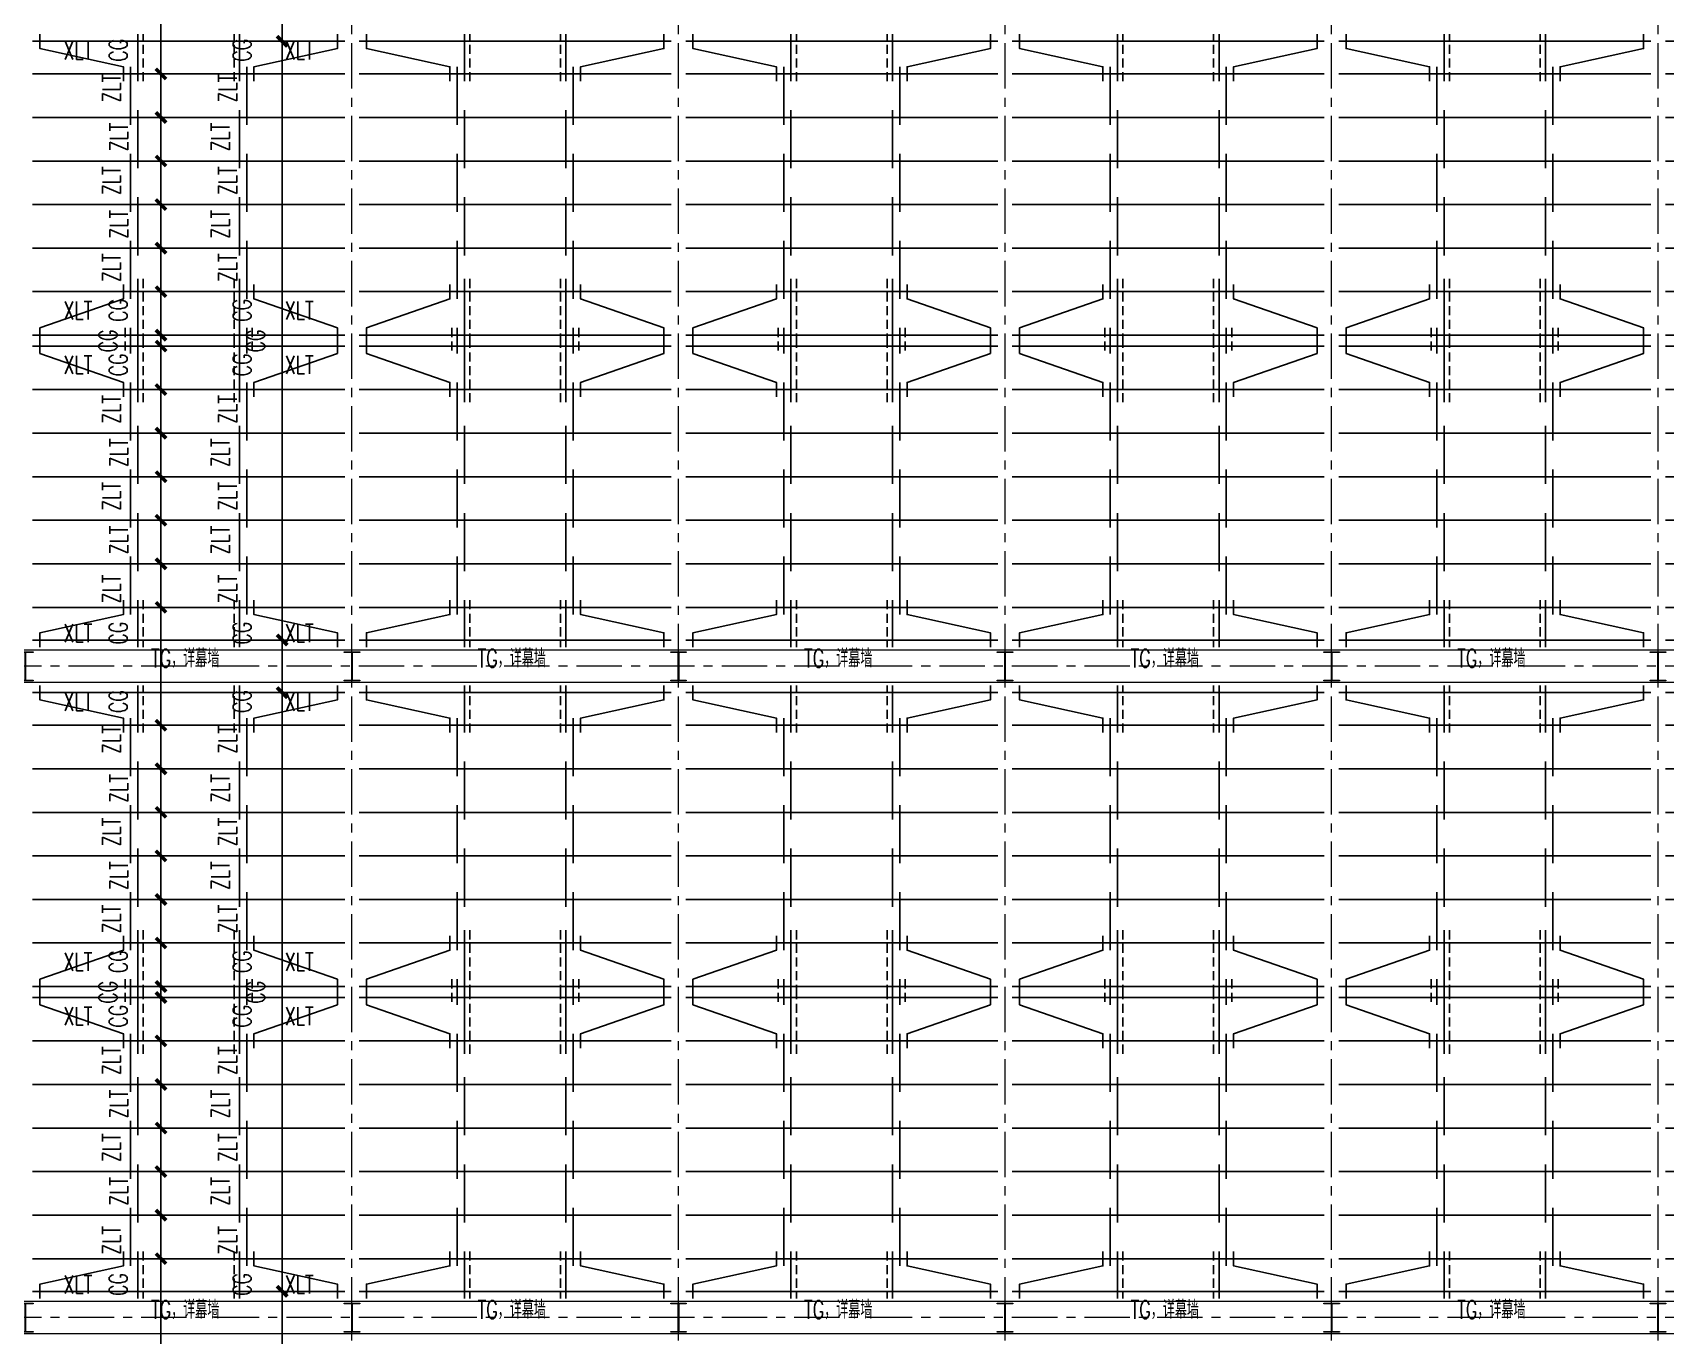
# Model space of a CAD drawing. Extents: x -1201378 to 2367219, y -619313 to 244905.
# Drawn here: x 2217442 to 2262442, y -237786 to -201886 of the extents above; entities that cross this region are included whole.
import ezdxf
from ezdxf.enums import TextEntityAlignment as Align

# ---------------------------------------------------------------- set-up
doc = ezdxf.new("R2010")
doc.units = 0
doc.header["$LTSCALE"] = 1000
doc.linetypes.add('CENTER', pattern=[2, 1.25, -0.25, 0.25, -0.25])
doc.linetypes.add('DASHED', pattern=[0.75, 0.5, -0.25])
doc.layers.get('0').update_dxf_attribs({"linetype": 'CONTINUOUS'})
for name, color, linetype in [('A-WINDOW', 140, 'CONTINUOUS'), ('S-SGJ', 21, 'CONTINUOUS'), ('S-SHAPE', 51, 'CONTINUOUS')]:
    doc.layers.add(name, color=color, linetype=linetype)
for name, color, linetype, lineweight in [('S-axis', 111, 'CONTINUOUS', 0), ('S-col', 2, 'CONTINUOUS', 0), ('S-dote', 5, 'CENTER', 0), ('THIN', 7, 'CONTINUOUS', 0), ('梁', 4, 'CONTINUOUS', 18)]:
    doc.layers.add(name, color=color, linetype=linetype, lineweight=lineweight)
doc.styles.add('TSSD_Rein', font='tj-romans1.shx', dxfattribs={"width": 0.7, "bigfont": 'tj-hztxt.shx'})

# ---------------------------------------------------------------- blocks, each defined once
blk = doc.blocks.new('w42343243')
at = {"layer": 'S-col'}
blk.add_lwpolyline([(-165069, 621020), (-164639, 621020), (-164639, 621002), (-164848, 621002), (-164848, 620238), (-164639, 620238), (-164639, 620220), (-165069, 620220), (-165069, 620238), (-164860, 620238), (-164860, 621002), (-165069, 621002)], close=True, dxfattribs=at)
blk = doc.blocks.new('42343')
at = {"layer": 'A-WINDOW'}
for p in [(-63000, -35800), (-54000, -35800), (-45000, -35800), (-36000, -35800), (-27000, -35800), (-18000, -35800), (-63000, -53750), (-54000, -53750), (-45000, -53750), (-36000, -53750), (-27000, -53750), (-18000, -53750)]:
    blk.add_blockref('w42343243', p, dxfattribs=at)
blk = doc.blocks.new('3#轴网')
at = {"layer": 'S-dote'}
for p, q in [((-173758.5, -363428.2), (-173758.5, -277944.2)), ((-164758.5, -363428.2), (-164758.5, -277944.2)), ((-155758.5, -363428.2), (-155758.5, -277944.2)), ((-146758.5, -363428.2), (-146758.5, -277944.2)), ((-137758.5, -363428.2), (-137758.5, -277944.2)), ((-78316.2, -319348.2), (-273210.6, -319348.2)), ((-78316.2, -337298.2), (-273210.6, -337298.2))]:
    blk.add_line(p, q, dxfattribs=at)
blk = doc.blocks.new('_ArchTick')
at = {"color": 0, "linetype": 'ByBlock', "const_width": 0.5}
blk.add_lwpolyline([(-0.71, -0.71), (0.71, 0.71)], dxfattribs=at)

msp = doc.modelspace()

# ---------------------------------------------------------------- linework, layer by layer
at = {"layer": 'S-SGJ'}
for p, q in [((2220978.7, -253623.2), (2220978.7, -182281.1)), ((2224318.2, -254523.2), (2224318.2, -182281.1))]:
    msp.add_line(p, q, dxfattribs=at)
at = {"layer": 'S-SHAPE'}
for p, q in [((2220341.5, -203223.2), (2220341.5, -201923.2)), ((2223141.5, -203223.2), (2223141.5, -201923.2)), ((2229341.5, -203223.2), (2229341.5, -201923.2)), ((2232141.5, -203223.2), (2232141.5, -201923.2)), ((2238341.5, -203223.2), (2238341.5, -201923.2)), ((2241141.5, -203223.2), (2241141.5, -201923.2)), ((2247341.5, -203223.2), (2247341.5, -201923.2)), ((2250141.5, -203223.2), (2250141.5, -201923.2)), ((2256341.5, -203223.2), (2256341.5, -201923.2)), ((2259141.5, -203223.2), (2259141.5, -201923.2)), ((2217441.5, -202123.2), (2226041.5, -202123.2)), ((2226441.5, -202123.2), (2235041.5, -202123.2)), ((2235441.5, -202123.2), (2244041.5, -202123.2)), ((2244441.5, -202123.2), (2253041.5, -202123.2)), ((2253441.5, -202123.2), (2262041.5, -202123.2)), ((2262441.5, -202123.2), (2271041.5, -202123.2)), ((2220141.5, -204423.2), (2220141.5, -202823.2)), ((2223341.5, -204423.2), (2223341.5, -202823.2)), ((2229141.5, -204423.2), (2229141.5, -202823.2)), ((2232341.5, -204423.2), (2232341.5, -202823.2)), ((2238141.5, -204423.2), (2238141.5, -202823.2)), ((2241341.5, -204423.2), (2241341.5, -202823.2)), ((2247141.5, -204423.2), (2247141.5, -202823.2)), ((2250341.5, -204423.2), (2250341.5, -202823.2)), ((2256141.5, -204423.2), (2256141.5, -202823.2)), ((2259341.5, -204423.2), (2259341.5, -202823.2)), ((2217441.5, -203023.2), (2226041.5, -203023.2)), ((2226441.5, -203023.2), (2235041.5, -203023.2)), ((2235441.5, -203023.2), (2244041.5, -203023.2)), ((2244441.5, -203023.2), (2253041.5, -203023.2)), ((2253441.5, -203023.2), (2262041.5, -203023.2)), ((2262441.5, -203023.2), (2271041.5, -203023.2)), ((2217441.5, -204223.2), (2226041.5, -204223.2)), ((2220341.5, -204023.2), (2220341.5, -205623.2)), ((2223141.5, -204023.2), (2223141.5, -205623.2)), ((2226441.5, -204223.2), (2235041.5, -204223.2)), ((2229341.5, -204023.2), (2229341.5, -205623.2)), ((2232141.5, -204023.2), (2232141.5, -205623.2)), ((2235441.5, -204223.2), (2244041.5, -204223.2)), ((2238341.5, -204023.2), (2238341.5, -205623.2)), ((2241141.5, -204023.2), (2241141.5, -205623.2)), ((2244441.5, -204223.2), (2253041.5, -204223.2)), ((2247341.5, -204023.2), (2247341.5, -205623.2)), ((2250141.5, -204023.2), (2250141.5, -205623.2)), ((2253441.5, -204223.2), (2262041.5, -204223.2)), ((2256341.5, -204023.2), (2256341.5, -205623.2)), ((2259141.5, -204023.2), (2259141.5, -205623.2)), ((2262441.5, -204223.2), (2271041.5, -204223.2)), ((2217441.5, -205423.2), (2226041.5, -205423.2)), ((2220141.5, -206823.2), (2220141.5, -205223.2)), ((2223341.5, -206823.2), (2223341.5, -205223.2)), ((2226441.5, -205423.2), (2235041.5, -205423.2)), ((2229141.5, -206823.2), (2229141.5, -205223.2)), ((2232341.5, -206823.2), (2232341.5, -205223.2)), ((2235441.5, -205423.2), (2244041.5, -205423.2)), ((2238141.5, -206823.2), (2238141.5, -205223.2)), ((2241341.5, -206823.2), (2241341.5, -205223.2)), ((2244441.5, -205423.2), (2253041.5, -205423.2)), ((2247141.5, -206823.2), (2247141.5, -205223.2)), ((2250341.5, -206823.2), (2250341.5, -205223.2)), ((2253441.5, -205423.2), (2262041.5, -205423.2)), ((2256141.5, -206823.2), (2256141.5, -205223.2)), ((2259341.5, -206823.2), (2259341.5, -205223.2)), ((2262441.5, -205423.2), (2271041.5, -205423.2)), ((2220341.5, -206423.2), (2220341.5, -208023.2)), ((2223141.5, -206423.2), (2223141.5, -208023.2)), ((2229341.5, -206423.2), (2229341.5, -208023.2)), ((2232141.5, -206423.2), (2232141.5, -208023.2)), ((2238341.5, -206423.2), (2238341.5, -208023.2)), ((2241141.5, -206423.2), (2241141.5, -208023.2)), ((2247341.5, -206423.2), (2247341.5, -208023.2)), ((2250141.5, -206423.2), (2250141.5, -208023.2)), ((2256341.5, -206423.2), (2256341.5, -208023.2)), ((2259141.5, -206423.2), (2259141.5, -208023.2)), ((2217441.5, -206623.2), (2226041.5, -206623.2)), ((2226441.5, -206623.2), (2235041.5, -206623.2)), ((2235441.5, -206623.2), (2244041.5, -206623.2)), ((2244441.5, -206623.2), (2253041.5, -206623.2)), ((2253441.5, -206623.2), (2262041.5, -206623.2)), ((2262441.5, -206623.2), (2271041.5, -206623.2)), ((2217441.5, -207823.2), (2226041.5, -207823.2)), ((2220141.5, -209223.2), (2220141.5, -207623.2)), ((2223341.5, -209223.2), (2223341.5, -207623.2)), ((2226441.5, -207823.2), (2235041.5, -207823.2)), ((2229141.5, -209223.2), (2229141.5, -207623.2)), ((2232341.5, -209223.2), (2232341.5, -207623.2)), ((2235441.5, -207823.2), (2244041.5, -207823.2)), ((2238141.5, -209223.2), (2238141.5, -207623.2)), ((2241341.5, -209223.2), (2241341.5, -207623.2)), ((2244441.5, -207823.2), (2253041.5, -207823.2)), ((2247141.5, -209223.2), (2247141.5, -207623.2)), ((2250341.5, -209223.2), (2250341.5, -207623.2)), ((2253441.5, -207823.2), (2262041.5, -207823.2)), ((2256141.5, -209223.2), (2256141.5, -207623.2)), ((2259341.5, -209223.2), (2259341.5, -207623.2)), ((2262441.5, -207823.2), (2271041.5, -207823.2)), ((2220341.5, -208673.2), (2220341.5, -210423.2)), ((2223141.5, -208673.2), (2223141.5, -210423.2)), ((2229341.5, -208673.2), (2229341.5, -210423.2)), ((2232141.5, -208673.2), (2232141.5, -210423.2)), ((2238341.5, -208673.2), (2238341.5, -210423.2)), ((2241141.5, -208673.2), (2241141.5, -210423.2)), ((2247341.5, -208673.2), (2247341.5, -210423.2)), ((2250141.5, -208673.2), (2250141.5, -210423.2)), ((2256341.5, -208673.2), (2256341.5, -210423.2)), ((2259141.5, -208673.2), (2259141.5, -210423.2)), ((2217441.5, -209023.2), (2226041.5, -209023.2)), ((2226441.5, -209023.2), (2235041.5, -209023.2)), ((2235441.5, -209023.2), (2244041.5, -209023.2)), ((2244441.5, -209023.2), (2253041.5, -209023.2)), ((2253441.5, -209023.2), (2262041.5, -209023.2)), ((2262441.5, -209023.2), (2271041.5, -209023.2)), ((2220141.5, -210023.2), (2220141.5, -210723.2)), ((2223341.5, -210023.2), (2223341.5, -210723.2)), ((2229141.5, -210023.2), (2229141.5, -210723.2)), ((2232341.5, -210023.2), (2232341.5, -210723.2)), ((2238141.5, -210023.2), (2238141.5, -210723.2)), ((2241341.5, -210023.2), (2241341.5, -210723.2)), ((2247141.5, -210023.2), (2247141.5, -210723.2)), ((2250341.5, -210023.2), (2250341.5, -210723.2)), ((2256141.5, -210023.2), (2256141.5, -210723.2)), ((2259341.5, -210023.2), (2259341.5, -210723.2)), ((2217441.5, -210223.2), (2226041.5, -210223.2)), ((2217441.5, -210523.2), (2226041.5, -210523.2)), ((2220341.5, -212073.2), (2220341.5, -210323.2)), ((2223141.5, -212073.2), (2223141.5, -210323.2)), ((2226441.5, -210223.2), (2235041.5, -210223.2)), ((2226441.5, -210523.2), (2235041.5, -210523.2)), ((2229341.5, -212073.2), (2229341.5, -210323.2)), ((2232141.5, -212073.2), (2232141.5, -210323.2)), ((2235441.5, -210223.2), (2244041.5, -210223.2)), ((2235441.5, -210523.2), (2244041.5, -210523.2)), ((2238341.5, -212073.2), (2238341.5, -210323.2)), ((2241141.5, -212073.2), (2241141.5, -210323.2)), ((2244441.5, -210223.2), (2253041.5, -210223.2)), ((2244441.5, -210523.2), (2253041.5, -210523.2)), ((2247341.5, -212073.2), (2247341.5, -210323.2)), ((2250141.5, -212073.2), (2250141.5, -210323.2)), ((2253441.5, -210223.2), (2262041.5, -210223.2)), ((2253441.5, -210523.2), (2262041.5, -210523.2)), ((2256341.5, -212073.2), (2256341.5, -210323.2)), ((2259141.5, -212073.2), (2259141.5, -210323.2)), ((2262441.5, -210223.2), (2271041.5, -210223.2)), ((2262441.5, -210523.2), (2271041.5, -210523.2)), ((2217441.5, -211723.2), (2226041.5, -211723.2)), ((2220141.5, -211523.2), (2220141.5, -213123.2)), ((2223341.5, -211523.2), (2223341.5, -213123.2)), ((2226441.5, -211723.2), (2235041.5, -211723.2)), ((2229141.5, -211523.2), (2229141.5, -213123.2)), ((2232341.5, -211523.2), (2232341.5, -213123.2)), ((2235441.5, -211723.2), (2244041.5, -211723.2)), ((2238141.5, -211523.2), (2238141.5, -213123.2)), ((2241341.5, -211523.2), (2241341.5, -213123.2)), ((2244441.5, -211723.2), (2253041.5, -211723.2)), ((2247141.5, -211523.2), (2247141.5, -213123.2)), ((2250341.5, -211523.2), (2250341.5, -213123.2)), ((2253441.5, -211723.2), (2262041.5, -211723.2)), ((2256141.5, -211523.2), (2256141.5, -213123.2)), ((2259341.5, -211523.2), (2259341.5, -213123.2)), ((2262441.5, -211723.2), (2271041.5, -211723.2)), ((2220341.5, -214323.2), (2220341.5, -212723.2)), ((2223141.5, -214323.2), (2223141.5, -212723.2)), ((2229341.5, -214323.2), (2229341.5, -212723.2)), ((2232141.5, -214323.2), (2232141.5, -212723.2)), ((2238341.5, -214323.2), (2238341.5, -212723.2)), ((2241141.5, -214323.2), (2241141.5, -212723.2)), ((2247341.5, -214323.2), (2247341.5, -212723.2)), ((2250141.5, -214323.2), (2250141.5, -212723.2)), ((2256341.5, -214323.2), (2256341.5, -212723.2)), ((2259141.5, -214323.2), (2259141.5, -212723.2)), ((2217441.5, -212923.2), (2226041.5, -212923.2)), ((2226441.5, -212923.2), (2235041.5, -212923.2)), ((2235441.5, -212923.2), (2244041.5, -212923.2)), ((2244441.5, -212923.2), (2253041.5, -212923.2)), ((2253441.5, -212923.2), (2262041.5, -212923.2)), ((2262441.5, -212923.2), (2271041.5, -212923.2)), ((2217441.5, -214123.2), (2226041.5, -214123.2)), ((2220141.5, -213923.2), (2220141.5, -215523.2)), ((2223341.5, -213923.2), (2223341.5, -215523.2)), ((2226441.5, -214123.2), (2235041.5, -214123.2)), ((2229141.5, -213923.2), (2229141.5, -215523.2)), ((2232341.5, -213923.2), (2232341.5, -215523.2)), ((2235441.5, -214123.2), (2244041.5, -214123.2)), ((2238141.5, -213923.2), (2238141.5, -215523.2)), ((2241341.5, -213923.2), (2241341.5, -215523.2)), ((2244441.5, -214123.2), (2253041.5, -214123.2)), ((2247141.5, -213923.2), (2247141.5, -215523.2)), ((2250341.5, -213923.2), (2250341.5, -215523.2)), ((2253441.5, -214123.2), (2262041.5, -214123.2)), ((2256141.5, -213923.2), (2256141.5, -215523.2)), ((2259341.5, -213923.2), (2259341.5, -215523.2)), ((2262441.5, -214123.2), (2271041.5, -214123.2)), ((2217441.5, -215323.2), (2226041.5, -215323.2)), ((2220341.5, -216723.2), (2220341.5, -215123.2)), ((2223141.5, -216723.2), (2223141.5, -215123.2)), ((2226441.5, -215323.2), (2235041.5, -215323.2)), ((2229341.5, -216723.2), (2229341.5, -215123.2)), ((2232141.5, -216723.2), (2232141.5, -215123.2)), ((2235441.5, -215323.2), (2244041.5, -215323.2)), ((2238341.5, -216723.2), (2238341.5, -215123.2)), ((2241141.5, -216723.2), (2241141.5, -215123.2)), ((2244441.5, -215323.2), (2253041.5, -215323.2)), ((2247341.5, -216723.2), (2247341.5, -215123.2)), ((2250141.5, -216723.2), (2250141.5, -215123.2)), ((2253441.5, -215323.2), (2262041.5, -215323.2)), ((2256341.5, -216723.2), (2256341.5, -215123.2)), ((2259141.5, -216723.2), (2259141.5, -215123.2)), ((2262441.5, -215323.2), (2271041.5, -215323.2)), ((2220141.5, -216323.2), (2220141.5, -217923.2)), ((2223341.5, -216323.2), (2223341.5, -217923.2)), ((2229141.5, -216323.2), (2229141.5, -217923.2)), ((2232341.5, -216323.2), (2232341.5, -217923.2)), ((2238141.5, -216323.2), (2238141.5, -217923.2)), ((2241341.5, -216323.2), (2241341.5, -217923.2)), ((2247141.5, -216323.2), (2247141.5, -217923.2)), ((2250341.5, -216323.2), (2250341.5, -217923.2)), ((2256141.5, -216323.2), (2256141.5, -217923.2)), ((2259341.5, -216323.2), (2259341.5, -217923.2)), ((2217441.5, -216523.2), (2226041.5, -216523.2)), ((2226441.5, -216523.2), (2235041.5, -216523.2)), ((2235441.5, -216523.2), (2244041.5, -216523.2)), ((2244441.5, -216523.2), (2253041.5, -216523.2)), ((2253441.5, -216523.2), (2262041.5, -216523.2)), ((2262441.5, -216523.2), (2271041.5, -216523.2)), ((2217441.5, -217723.2), (2226041.5, -217723.2)), ((2220341.5, -217523.2), (2220341.5, -218823.2)), ((2223141.5, -217523.2), (2223141.5, -218823.2)), ((2226441.5, -217723.2), (2235041.5, -217723.2)), ((2229341.5, -217523.2), (2229341.5, -218823.2)), ((2232141.5, -217523.2), (2232141.5, -218823.2)), ((2235441.5, -217723.2), (2244041.5, -217723.2)), ((2238341.5, -217523.2), (2238341.5, -218823.2)), ((2241141.5, -217523.2), (2241141.5, -218823.2)), ((2244441.5, -217723.2), (2253041.5, -217723.2)), ((2247341.5, -217523.2), (2247341.5, -218823.2)), ((2250141.5, -217523.2), (2250141.5, -218823.2)), ((2253441.5, -217723.2), (2262041.5, -217723.2)), ((2256341.5, -217523.2), (2256341.5, -218823.2)), ((2259141.5, -217523.2), (2259141.5, -218823.2)), ((2262441.5, -217723.2), (2271041.5, -217723.2)), ((2217441.5, -218623.2), (2226041.5, -218623.2)), ((2226441.5, -218623.2), (2235041.5, -218623.2)), ((2235441.5, -218623.2), (2244041.5, -218623.2)), ((2244441.5, -218623.2), (2253041.5, -218623.2)), ((2253441.5, -218623.2), (2262041.5, -218623.2)), ((2262441.5, -218623.2), (2271041.5, -218623.2)), ((2220341.5, -221173.2), (2220341.5, -219873.2)), ((2223141.5, -221173.2), (2223141.5, -219873.2)), ((2229341.5, -221173.2), (2229341.5, -219873.2)), ((2232141.5, -221173.2), (2232141.5, -219873.2)), ((2238341.5, -221173.2), (2238341.5, -219873.2)), ((2241141.5, -221173.2), (2241141.5, -219873.2)), ((2247341.5, -221173.2), (2247341.5, -219873.2)), ((2250141.5, -221173.2), (2250141.5, -219873.2)), ((2256341.5, -221173.2), (2256341.5, -219873.2)), ((2259141.5, -221173.2), (2259141.5, -219873.2)), ((2217441.5, -220073.2), (2226041.5, -220073.2)), ((2226441.5, -220073.2), (2235041.5, -220073.2)), ((2235441.5, -220073.2), (2244041.5, -220073.2)), ((2244441.5, -220073.2), (2253041.5, -220073.2)), ((2253441.5, -220073.2), (2262041.5, -220073.2)), ((2262441.5, -220073.2), (2271041.5, -220073.2)), ((2220141.5, -222373.2), (2220141.5, -220773.2)), ((2223341.5, -222373.2), (2223341.5, -220773.2)), ((2229141.5, -222373.2), (2229141.5, -220773.2)), ((2232341.5, -222373.2), (2232341.5, -220773.2)), ((2238141.5, -222373.2), (2238141.5, -220773.2)), ((2241341.5, -222373.2), (2241341.5, -220773.2)), ((2247141.5, -222373.2), (2247141.5, -220773.2)), ((2250341.5, -222373.2), (2250341.5, -220773.2)), ((2256141.5, -222373.2), (2256141.5, -220773.2)), ((2259341.5, -222373.2), (2259341.5, -220773.2)), ((2217441.5, -220973.2), (2226041.5, -220973.2)), ((2226441.5, -220973.2), (2235041.5, -220973.2)), ((2235441.5, -220973.2), (2244041.5, -220973.2)), ((2244441.5, -220973.2), (2253041.5, -220973.2)), ((2253441.5, -220973.2), (2262041.5, -220973.2)), ((2262441.5, -220973.2), (2271041.5, -220973.2)), ((2217441.5, -222173.2), (2226041.5, -222173.2)), ((2220341.5, -221973.2), (2220341.5, -223573.2)), ((2223141.5, -221973.2), (2223141.5, -223573.2)), ((2226441.5, -222173.2), (2235041.5, -222173.2)), ((2229341.5, -221973.2), (2229341.5, -223573.2)), ((2232141.5, -221973.2), (2232141.5, -223573.2)), ((2235441.5, -222173.2), (2244041.5, -222173.2)), ((2238341.5, -221973.2), (2238341.5, -223573.2)), ((2241141.5, -221973.2), (2241141.5, -223573.2)), ((2244441.5, -222173.2), (2253041.5, -222173.2)), ((2247341.5, -221973.2), (2247341.5, -223573.2)), ((2250141.5, -221973.2), (2250141.5, -223573.2)), ((2253441.5, -222173.2), (2262041.5, -222173.2)), ((2256341.5, -221973.2), (2256341.5, -223573.2)), ((2259141.5, -221973.2), (2259141.5, -223573.2)), ((2262441.5, -222173.2), (2271041.5, -222173.2)), ((2220141.5, -224773.2), (2220141.5, -223173.2)), ((2223341.5, -224773.2), (2223341.5, -223173.2)), ((2229141.5, -224773.2), (2229141.5, -223173.2)), ((2232341.5, -224773.2), (2232341.5, -223173.2)), ((2238141.5, -224773.2), (2238141.5, -223173.2)), ((2241341.5, -224773.2), (2241341.5, -223173.2)), ((2247141.5, -224773.2), (2247141.5, -223173.2)), ((2250341.5, -224773.2), (2250341.5, -223173.2)), ((2256141.5, -224773.2), (2256141.5, -223173.2)), ((2259341.5, -224773.2), (2259341.5, -223173.2)), ((2217441.5, -223373.2), (2226041.5, -223373.2)), ((2226441.5, -223373.2), (2235041.5, -223373.2)), ((2235441.5, -223373.2), (2244041.5, -223373.2)), ((2244441.5, -223373.2), (2253041.5, -223373.2)), ((2253441.5, -223373.2), (2262041.5, -223373.2)), ((2262441.5, -223373.2), (2271041.5, -223373.2)), ((2220341.5, -224373.2), (2220341.5, -225973.2)), ((2223141.5, -224373.2), (2223141.5, -225973.2)), ((2229341.5, -224373.2), (2229341.5, -225973.2)), ((2232141.5, -224373.2), (2232141.5, -225973.2)), ((2238341.5, -224373.2), (2238341.5, -225973.2)), ((2241141.5, -224373.2), (2241141.5, -225973.2)), ((2247341.5, -224373.2), (2247341.5, -225973.2)), ((2250141.5, -224373.2), (2250141.5, -225973.2)), ((2256341.5, -224373.2), (2256341.5, -225973.2)), ((2259141.5, -224373.2), (2259141.5, -225973.2)), ((2217441.5, -224573.2), (2226041.5, -224573.2)), ((2226441.5, -224573.2), (2235041.5, -224573.2)), ((2235441.5, -224573.2), (2244041.5, -224573.2)), ((2244441.5, -224573.2), (2253041.5, -224573.2)), ((2253441.5, -224573.2), (2262041.5, -224573.2)), ((2262441.5, -224573.2), (2271041.5, -224573.2)), ((2217441.5, -225773.2), (2226041.5, -225773.2)), ((2220141.5, -227173.2), (2220141.5, -225573.2)), ((2223341.5, -227173.2), (2223341.5, -225573.2)), ((2226441.5, -225773.2), (2235041.5, -225773.2)), ((2229141.5, -227173.2), (2229141.5, -225573.2)), ((2232341.5, -227173.2), (2232341.5, -225573.2)), ((2235441.5, -225773.2), (2244041.5, -225773.2)), ((2238141.5, -227173.2), (2238141.5, -225573.2)), ((2241341.5, -227173.2), (2241341.5, -225573.2)), ((2244441.5, -225773.2), (2253041.5, -225773.2)), ((2247141.5, -227173.2), (2247141.5, -225573.2)), ((2250341.5, -227173.2), (2250341.5, -225573.2)), ((2253441.5, -225773.2), (2262041.5, -225773.2)), ((2256141.5, -227173.2), (2256141.5, -225573.2)), ((2259341.5, -227173.2), (2259341.5, -225573.2)), ((2262441.5, -225773.2), (2271041.5, -225773.2)), ((2220341.5, -226623.2), (2220341.5, -228373.2)), ((2223141.5, -226623.2), (2223141.5, -228373.2)), ((2229341.5, -226623.2), (2229341.5, -228373.2)), ((2232141.5, -226623.2), (2232141.5, -228373.2)), ((2238341.5, -226623.2), (2238341.5, -228373.2)), ((2241141.5, -226623.2), (2241141.5, -228373.2)), ((2247341.5, -226623.2), (2247341.5, -228373.2)), ((2250141.5, -226623.2), (2250141.5, -228373.2)), ((2256341.5, -226623.2), (2256341.5, -228373.2)), ((2259141.5, -226623.2), (2259141.5, -228373.2)), ((2217441.5, -226973.2), (2226041.5, -226973.2)), ((2226441.5, -226973.2), (2235041.5, -226973.2)), ((2235441.5, -226973.2), (2244041.5, -226973.2)), ((2244441.5, -226973.2), (2253041.5, -226973.2)), ((2253441.5, -226973.2), (2262041.5, -226973.2)), ((2262441.5, -226973.2), (2271041.5, -226973.2)), ((2220141.5, -227973.2), (2220141.5, -228673.2)), ((2223341.5, -227973.2), (2223341.5, -228673.2)), ((2229141.5, -227973.2), (2229141.5, -228673.2)), ((2232341.5, -227973.2), (2232341.5, -228673.2)), ((2238141.5, -227973.2), (2238141.5, -228673.2)), ((2241341.5, -227973.2), (2241341.5, -228673.2)), ((2247141.5, -227973.2), (2247141.5, -228673.2)), ((2250341.5, -227973.2), (2250341.5, -228673.2)), ((2256141.5, -227973.2), (2256141.5, -228673.2)), ((2259341.5, -227973.2), (2259341.5, -228673.2)), ((2217441.5, -228173.2), (2226041.5, -228173.2)), ((2217441.5, -228473.2), (2226041.5, -228473.2)), ((2220341.5, -230023.2), (2220341.5, -228273.2)), ((2223141.5, -230023.2), (2223141.5, -228273.2)), ((2226441.5, -228173.2), (2235041.5, -228173.2)), ((2226441.5, -228473.2), (2235041.5, -228473.2)), ((2229341.5, -230023.2), (2229341.5, -228273.2)), ((2232141.5, -230023.2), (2232141.5, -228273.2)), ((2235441.5, -228173.2), (2244041.5, -228173.2)), ((2235441.5, -228473.2), (2244041.5, -228473.2)), ((2238341.5, -230023.2), (2238341.5, -228273.2)), ((2241141.5, -230023.2), (2241141.5, -228273.2)), ((2244441.5, -228173.2), (2253041.5, -228173.2)), ((2244441.5, -228473.2), (2253041.5, -228473.2)), ((2247341.5, -230023.2), (2247341.5, -228273.2)), ((2250141.5, -230023.2), (2250141.5, -228273.2)), ((2253441.5, -228173.2), (2262041.5, -228173.2)), ((2253441.5, -228473.2), (2262041.5, -228473.2)), ((2256341.5, -230023.2), (2256341.5, -228273.2)), ((2259141.5, -230023.2), (2259141.5, -228273.2)), ((2262441.5, -228173.2), (2271041.5, -228173.2)), ((2262441.5, -228473.2), (2271041.5, -228473.2)), ((2220141.5, -229473.2), (2220141.5, -231073.2)), ((2223341.5, -229473.2), (2223341.5, -231073.2)), ((2229141.5, -229473.2), (2229141.5, -231073.2)), ((2232341.5, -229473.2), (2232341.5, -231073.2)), ((2238141.5, -229473.2), (2238141.5, -231073.2)), ((2241341.5, -229473.2), (2241341.5, -231073.2)), ((2247141.5, -229473.2), (2247141.5, -231073.2)), ((2250341.5, -229473.2), (2250341.5, -231073.2)), ((2256141.5, -229473.2), (2256141.5, -231073.2)), ((2259341.5, -229473.2), (2259341.5, -231073.2)), ((2217441.5, -229673.2), (2226041.5, -229673.2)), ((2226441.5, -229673.2), (2235041.5, -229673.2)), ((2235441.5, -229673.2), (2244041.5, -229673.2)), ((2244441.5, -229673.2), (2253041.5, -229673.2)), ((2253441.5, -229673.2), (2262041.5, -229673.2)), ((2262441.5, -229673.2), (2271041.5, -229673.2)), ((2220341.5, -232273.2), (2220341.5, -230673.2)), ((2223141.5, -232273.2), (2223141.5, -230673.2)), ((2229341.5, -232273.2), (2229341.5, -230673.2)), ((2232141.5, -232273.2), (2232141.5, -230673.2)), ((2238341.5, -232273.2), (2238341.5, -230673.2)), ((2241141.5, -232273.2), (2241141.5, -230673.2)), ((2247341.5, -232273.2), (2247341.5, -230673.2)), ((2250141.5, -232273.2), (2250141.5, -230673.2)), ((2256341.5, -232273.2), (2256341.5, -230673.2)), ((2259141.5, -232273.2), (2259141.5, -230673.2)), ((2217441.5, -230873.2), (2226041.5, -230873.2)), ((2226441.5, -230873.2), (2235041.5, -230873.2)), ((2235441.5, -230873.2), (2244041.5, -230873.2)), ((2244441.5, -230873.2), (2253041.5, -230873.2)), ((2253441.5, -230873.2), (2262041.5, -230873.2)), ((2262441.5, -230873.2), (2271041.5, -230873.2)), ((2217441.5, -232073.2), (2226041.5, -232073.2)), ((2220141.5, -231873.2), (2220141.5, -233473.2)), ((2223341.5, -231873.2), (2223341.5, -233473.2)), ((2226441.5, -232073.2), (2235041.5, -232073.2)), ((2229141.5, -231873.2), (2229141.5, -233473.2)), ((2232341.5, -231873.2), (2232341.5, -233473.2)), ((2235441.5, -232073.2), (2244041.5, -232073.2)), ((2238141.5, -231873.2), (2238141.5, -233473.2)), ((2241341.5, -231873.2), (2241341.5, -233473.2)), ((2244441.5, -232073.2), (2253041.5, -232073.2)), ((2247141.5, -231873.2), (2247141.5, -233473.2)), ((2250341.5, -231873.2), (2250341.5, -233473.2)), ((2253441.5, -232073.2), (2262041.5, -232073.2)), ((2256141.5, -231873.2), (2256141.5, -233473.2)), ((2259341.5, -231873.2), (2259341.5, -233473.2)), ((2262441.5, -232073.2), (2271041.5, -232073.2)), ((2220341.5, -234673.2), (2220341.5, -233073.2)), ((2223141.5, -234673.2), (2223141.5, -233073.2)), ((2229341.5, -234673.2), (2229341.5, -233073.2)), ((2232141.5, -234673.2), (2232141.5, -233073.2)), ((2238341.5, -234673.2), (2238341.5, -233073.2)), ((2241141.5, -234673.2), (2241141.5, -233073.2)), ((2247341.5, -234673.2), (2247341.5, -233073.2)), ((2250141.5, -234673.2), (2250141.5, -233073.2)), ((2256341.5, -234673.2), (2256341.5, -233073.2)), ((2259141.5, -234673.2), (2259141.5, -233073.2)), ((2217441.5, -233273.2), (2226041.5, -233273.2)), ((2226441.5, -233273.2), (2235041.5, -233273.2)), ((2235441.5, -233273.2), (2244041.5, -233273.2)), ((2244441.5, -233273.2), (2253041.5, -233273.2)), ((2253441.5, -233273.2), (2262041.5, -233273.2)), ((2262441.5, -233273.2), (2271041.5, -233273.2)), ((2220141.5, -234273.2), (2220141.5, -235873.2)), ((2223341.5, -234273.2), (2223341.5, -235873.2)), ((2229141.5, -234273.2), (2229141.5, -235873.2)), ((2232341.5, -234273.2), (2232341.5, -235873.2)), ((2238141.5, -234273.2), (2238141.5, -235873.2)), ((2241341.5, -234273.2), (2241341.5, -235873.2)), ((2247141.5, -234273.2), (2247141.5, -235873.2)), ((2250341.5, -234273.2), (2250341.5, -235873.2)), ((2256141.5, -234273.2), (2256141.5, -235873.2)), ((2259341.5, -234273.2), (2259341.5, -235873.2)), ((2217441.5, -234473.2), (2226041.5, -234473.2)), ((2226441.5, -234473.2), (2235041.5, -234473.2)), ((2235441.5, -234473.2), (2244041.5, -234473.2)), ((2244441.5, -234473.2), (2253041.5, -234473.2)), ((2253441.5, -234473.2), (2262041.5, -234473.2)), ((2262441.5, -234473.2), (2271041.5, -234473.2)), ((2217441.5, -235673.2), (2226041.5, -235673.2)), ((2220341.5, -235473.2), (2220341.5, -236773.2)), ((2223141.5, -235473.2), (2223141.5, -236773.2)), ((2226441.5, -235673.2), (2235041.5, -235673.2)), ((2229341.5, -235473.2), (2229341.5, -236773.2)), ((2232141.5, -235473.2), (2232141.5, -236773.2)), ((2235441.5, -235673.2), (2244041.5, -235673.2)), ((2238341.5, -235473.2), (2238341.5, -236773.2)), ((2241141.5, -235473.2), (2241141.5, -236773.2)), ((2244441.5, -235673.2), (2253041.5, -235673.2)), ((2247341.5, -235473.2), (2247341.5, -236773.2)), ((2250141.5, -235473.2), (2250141.5, -236773.2)), ((2253441.5, -235673.2), (2262041.5, -235673.2)), ((2256341.5, -235473.2), (2256341.5, -236773.2)), ((2259141.5, -235473.2), (2259141.5, -236773.2)), ((2262441.5, -235673.2), (2271041.5, -235673.2)), ((2217441.5, -236573.2), (2226041.5, -236573.2)), ((2226441.5, -236573.2), (2235041.5, -236573.2)), ((2235441.5, -236573.2), (2244041.5, -236573.2)), ((2244441.5, -236573.2), (2253041.5, -236573.2)), ((2253441.5, -236573.2), (2262041.5, -236573.2)), ((2262441.5, -236573.2), (2271041.5, -236573.2))]:
    msp.add_line(p, q, dxfattribs=at)
at = {"layer": 'S-SHAPE', "linetype": 'DASHED', "ltscale": 0.5}
for p, q in [((2220491.5, -203223.2), (2220491.5, -201923.2)), ((2222991.5, -203223.2), (2222991.5, -201923.2)), ((2229491.5, -203223.2), (2229491.5, -201923.2)), ((2231991.5, -203223.2), (2231991.5, -201923.2)), ((2238491.5, -203223.2), (2238491.5, -201923.2)), ((2240991.5, -203223.2), (2240991.5, -201923.2)), ((2247491.5, -203223.2), (2247491.5, -201923.2)), ((2249991.5, -203223.2), (2249991.5, -201923.2)), ((2256491.5, -203223.2), (2256491.5, -201923.2)), ((2258991.5, -203223.2), (2258991.5, -201923.2)), ((2220491.5, -208673.2), (2220491.5, -210423.2)), ((2222991.5, -208673.2), (2222991.5, -210423.2)), ((2229491.5, -208673.2), (2229491.5, -210423.2)), ((2231991.5, -208673.2), (2231991.5, -210423.2)), ((2238491.5, -208673.2), (2238491.5, -210423.2)), ((2240991.5, -208673.2), (2240991.5, -210423.2)), ((2247491.5, -208673.2), (2247491.5, -210423.2)), ((2249991.5, -208673.2), (2249991.5, -210423.2)), ((2256491.5, -208673.2), (2256491.5, -210423.2)), ((2258991.5, -208673.2), (2258991.5, -210423.2)), ((2219991.5, -210023.2), (2219991.5, -210723.2)), ((2223491.5, -210023.2), (2223491.5, -210723.2)), ((2228991.5, -210023.2), (2228991.5, -210723.2)), ((2232491.5, -210023.2), (2232491.5, -210723.2)), ((2237991.5, -210023.2), (2237991.5, -210723.2)), ((2241491.5, -210023.2), (2241491.5, -210723.2)), ((2246991.5, -210023.2), (2246991.5, -210723.2)), ((2250491.5, -210023.2), (2250491.5, -210723.2)), ((2255991.5, -210023.2), (2255991.5, -210723.2)), ((2259491.5, -210023.2), (2259491.5, -210723.2)), ((2220491.5, -212073.2), (2220491.5, -210323.2)), ((2222991.5, -212073.2), (2222991.5, -210323.2)), ((2229491.5, -212073.2), (2229491.5, -210323.2)), ((2231991.5, -212073.2), (2231991.5, -210323.2)), ((2238491.5, -212073.2), (2238491.5, -210323.2)), ((2240991.5, -212073.2), (2240991.5, -210323.2)), ((2247491.5, -212073.2), (2247491.5, -210323.2)), ((2249991.5, -212073.2), (2249991.5, -210323.2)), ((2256491.5, -212073.2), (2256491.5, -210323.2)), ((2258991.5, -212073.2), (2258991.5, -210323.2)), ((2220491.5, -217523.2), (2220491.5, -218823.2)), ((2222991.5, -217523.2), (2222991.5, -218823.2)), ((2229491.5, -217523.2), (2229491.5, -218823.2)), ((2231991.5, -217523.2), (2231991.5, -218823.2)), ((2238491.5, -217523.2), (2238491.5, -218823.2)), ((2240991.5, -217523.2), (2240991.5, -218823.2)), ((2247491.5, -217523.2), (2247491.5, -218823.2)), ((2249991.5, -217523.2), (2249991.5, -218823.2)), ((2256491.5, -217523.2), (2256491.5, -218823.2)), ((2258991.5, -217523.2), (2258991.5, -218823.2)), ((2220491.5, -221173.2), (2220491.5, -219873.2)), ((2222991.5, -221173.2), (2222991.5, -219873.2)), ((2229491.5, -221173.2), (2229491.5, -219873.2)), ((2231991.5, -221173.2), (2231991.5, -219873.2)), ((2238491.5, -221173.2), (2238491.5, -219873.2)), ((2240991.5, -221173.2), (2240991.5, -219873.2)), ((2247491.5, -221173.2), (2247491.5, -219873.2)), ((2249991.5, -221173.2), (2249991.5, -219873.2)), ((2256491.5, -221173.2), (2256491.5, -219873.2)), ((2258991.5, -221173.2), (2258991.5, -219873.2)), ((2220491.5, -226623.2), (2220491.5, -228373.2)), ((2222991.5, -226623.2), (2222991.5, -228373.2)), ((2229491.5, -226623.2), (2229491.5, -228373.2)), ((2231991.5, -226623.2), (2231991.5, -228373.2)), ((2238491.5, -226623.2), (2238491.5, -228373.2)), ((2240991.5, -226623.2), (2240991.5, -228373.2)), ((2247491.5, -226623.2), (2247491.5, -228373.2)), ((2249991.5, -226623.2), (2249991.5, -228373.2)), ((2256491.5, -226623.2), (2256491.5, -228373.2)), ((2258991.5, -226623.2), (2258991.5, -228373.2)), ((2219991.5, -227973.2), (2219991.5, -228673.2)), ((2223491.5, -227973.2), (2223491.5, -228673.2)), ((2228991.5, -227973.2), (2228991.5, -228673.2)), ((2232491.5, -227973.2), (2232491.5, -228673.2)), ((2237991.5, -227973.2), (2237991.5, -228673.2)), ((2241491.5, -227973.2), (2241491.5, -228673.2)), ((2246991.5, -227973.2), (2246991.5, -228673.2)), ((2250491.5, -227973.2), (2250491.5, -228673.2)), ((2255991.5, -227973.2), (2255991.5, -228673.2)), ((2259491.5, -227973.2), (2259491.5, -228673.2)), ((2220491.5, -230023.2), (2220491.5, -228273.2)), ((2222991.5, -230023.2), (2222991.5, -228273.2)), ((2229491.5, -230023.2), (2229491.5, -228273.2)), ((2231991.5, -230023.2), (2231991.5, -228273.2)), ((2238491.5, -230023.2), (2238491.5, -228273.2)), ((2240991.5, -230023.2), (2240991.5, -228273.2)), ((2247491.5, -230023.2), (2247491.5, -228273.2)), ((2249991.5, -230023.2), (2249991.5, -228273.2)), ((2256491.5, -230023.2), (2256491.5, -228273.2)), ((2258991.5, -230023.2), (2258991.5, -228273.2)), ((2220491.5, -235473.2), (2220491.5, -236773.2)), ((2222991.5, -235473.2), (2222991.5, -236773.2)), ((2229491.5, -235473.2), (2229491.5, -236773.2)), ((2231991.5, -235473.2), (2231991.5, -236773.2)), ((2238491.5, -235473.2), (2238491.5, -236773.2)), ((2240991.5, -235473.2), (2240991.5, -236773.2)), ((2247491.5, -235473.2), (2247491.5, -236773.2)), ((2249991.5, -235473.2), (2249991.5, -236773.2)), ((2256491.5, -235473.2), (2256491.5, -236773.2)), ((2258991.5, -235473.2), (2258991.5, -236773.2))]:
    msp.add_line(p, q, dxfattribs=at)
at = {"layer": 'S-SHAPE'}
for points in [[(2217641.5, -201923.2), (2217641.5, -202323.2), (2219941.5, -202823.2), (2219941.5, -203223.2)], [(2225841.5, -201923.2), (2225841.5, -202323.2), (2223541.5, -202823.2), (2223541.5, -203223.2)], [(2226641.5, -201923.2), (2226641.5, -202323.2), (2228941.5, -202823.2), (2228941.5, -203223.2)], [(2234841.5, -201923.2), (2234841.5, -202323.2), (2232541.5, -202823.2), (2232541.5, -203223.2)], [(2235641.5, -201923.2), (2235641.5, -202323.2), (2237941.5, -202823.2), (2237941.5, -203223.2)], [(2243841.5, -201923.2), (2243841.5, -202323.2), (2241541.5, -202823.2), (2241541.5, -203223.2)], [(2244641.5, -201923.2), (2244641.5, -202323.2), (2246941.5, -202823.2), (2246941.5, -203223.2)], [(2252841.5, -201923.2), (2252841.5, -202323.2), (2250541.5, -202823.2), (2250541.5, -203223.2)], [(2253641.5, -201923.2), (2253641.5, -202323.2), (2255941.5, -202823.2), (2255941.5, -203223.2)], [(2261841.5, -201923.2), (2261841.5, -202323.2), (2259541.5, -202823.2), (2259541.5, -203223.2)], [(2217641.5, -210423.2), (2217641.5, -210023.2), (2219941.5, -209223.2), (2219941.5, -208823.2)], [(2225841.5, -210423.2), (2225841.5, -210023.2), (2223541.5, -209223.2), (2223541.5, -208823.2)], [(2226641.5, -210423.2), (2226641.5, -210023.2), (2228941.5, -209223.2), (2228941.5, -208823.2)], [(2234841.5, -210423.2), (2234841.5, -210023.2), (2232541.5, -209223.2), (2232541.5, -208823.2)], [(2235641.5, -210423.2), (2235641.5, -210023.2), (2237941.5, -209223.2), (2237941.5, -208823.2)], [(2243841.5, -210423.2), (2243841.5, -210023.2), (2241541.5, -209223.2), (2241541.5, -208823.2)], [(2244641.5, -210423.2), (2244641.5, -210023.2), (2246941.5, -209223.2), (2246941.5, -208823.2)], [(2252841.5, -210423.2), (2252841.5, -210023.2), (2250541.5, -209223.2), (2250541.5, -208823.2)], [(2253641.5, -210423.2), (2253641.5, -210023.2), (2255941.5, -209223.2), (2255941.5, -208823.2)], [(2261841.5, -210423.2), (2261841.5, -210023.2), (2259541.5, -209223.2), (2259541.5, -208823.2)], [(2217641.5, -210323.2), (2217641.5, -210723.2), (2219941.5, -211523.2), (2219941.5, -211923.2)], [(2225841.5, -210323.2), (2225841.5, -210723.2), (2223541.5, -211523.2), (2223541.5, -211923.2)], [(2226641.5, -210323.2), (2226641.5, -210723.2), (2228941.5, -211523.2), (2228941.5, -211923.2)], [(2234841.5, -210323.2), (2234841.5, -210723.2), (2232541.5, -211523.2), (2232541.5, -211923.2)], [(2235641.5, -210323.2), (2235641.5, -210723.2), (2237941.5, -211523.2), (2237941.5, -211923.2)], [(2243841.5, -210323.2), (2243841.5, -210723.2), (2241541.5, -211523.2), (2241541.5, -211923.2)], [(2244641.5, -210323.2), (2244641.5, -210723.2), (2246941.5, -211523.2), (2246941.5, -211923.2)], [(2252841.5, -210323.2), (2252841.5, -210723.2), (2250541.5, -211523.2), (2250541.5, -211923.2)], [(2253641.5, -210323.2), (2253641.5, -210723.2), (2255941.5, -211523.2), (2255941.5, -211923.2)], [(2261841.5, -210323.2), (2261841.5, -210723.2), (2259541.5, -211523.2), (2259541.5, -211923.2)], [(2217641.5, -218823.2), (2217641.5, -218423.2), (2219941.5, -217923.2), (2219941.5, -217523.2)], [(2225841.5, -218823.2), (2225841.5, -218423.2), (2223541.5, -217923.2), (2223541.5, -217523.2)], [(2226641.5, -218823.2), (2226641.5, -218423.2), (2228941.5, -217923.2), (2228941.5, -217523.2)], [(2234841.5, -218823.2), (2234841.5, -218423.2), (2232541.5, -217923.2), (2232541.5, -217523.2)], [(2235641.5, -218823.2), (2235641.5, -218423.2), (2237941.5, -217923.2), (2237941.5, -217523.2)], [(2243841.5, -218823.2), (2243841.5, -218423.2), (2241541.5, -217923.2), (2241541.5, -217523.2)], [(2244641.5, -218823.2), (2244641.5, -218423.2), (2246941.5, -217923.2), (2246941.5, -217523.2)], [(2252841.5, -218823.2), (2252841.5, -218423.2), (2250541.5, -217923.2), (2250541.5, -217523.2)], [(2253641.5, -218823.2), (2253641.5, -218423.2), (2255941.5, -217923.2), (2255941.5, -217523.2)], [(2261841.5, -218823.2), (2261841.5, -218423.2), (2259541.5, -217923.2), (2259541.5, -217523.2)], [(2217641.5, -219873.2), (2217641.5, -220273.2), (2219941.5, -220773.2), (2219941.5, -221173.2)], [(2225841.5, -219873.2), (2225841.5, -220273.2), (2223541.5, -220773.2), (2223541.5, -221173.2)], [(2226641.5, -219873.2), (2226641.5, -220273.2), (2228941.5, -220773.2), (2228941.5, -221173.2)], [(2234841.5, -219873.2), (2234841.5, -220273.2), (2232541.5, -220773.2), (2232541.5, -221173.2)], [(2235641.5, -219873.2), (2235641.5, -220273.2), (2237941.5, -220773.2), (2237941.5, -221173.2)], [(2243841.5, -219873.2), (2243841.5, -220273.2), (2241541.5, -220773.2), (2241541.5, -221173.2)], [(2244641.5, -219873.2), (2244641.5, -220273.2), (2246941.5, -220773.2), (2246941.5, -221173.2)], [(2252841.5, -219873.2), (2252841.5, -220273.2), (2250541.5, -220773.2), (2250541.5, -221173.2)], [(2253641.5, -219873.2), (2253641.5, -220273.2), (2255941.5, -220773.2), (2255941.5, -221173.2)], [(2261841.5, -219873.2), (2261841.5, -220273.2), (2259541.5, -220773.2), (2259541.5, -221173.2)], [(2217641.5, -228373.2), (2217641.5, -227973.2), (2219941.5, -227173.2), (2219941.5, -226773.2)], [(2225841.5, -228373.2), (2225841.5, -227973.2), (2223541.5, -227173.2), (2223541.5, -226773.2)], [(2226641.5, -228373.2), (2226641.5, -227973.2), (2228941.5, -227173.2), (2228941.5, -226773.2)], [(2234841.5, -228373.2), (2234841.5, -227973.2), (2232541.5, -227173.2), (2232541.5, -226773.2)], [(2235641.5, -228373.2), (2235641.5, -227973.2), (2237941.5, -227173.2), (2237941.5, -226773.2)], [(2243841.5, -228373.2), (2243841.5, -227973.2), (2241541.5, -227173.2), (2241541.5, -226773.2)], [(2244641.5, -228373.2), (2244641.5, -227973.2), (2246941.5, -227173.2), (2246941.5, -226773.2)], [(2252841.5, -228373.2), (2252841.5, -227973.2), (2250541.5, -227173.2), (2250541.5, -226773.2)], [(2253641.5, -228373.2), (2253641.5, -227973.2), (2255941.5, -227173.2), (2255941.5, -226773.2)], [(2261841.5, -228373.2), (2261841.5, -227973.2), (2259541.5, -227173.2), (2259541.5, -226773.2)], [(2217641.5, -228273.2), (2217641.5, -228673.2), (2219941.5, -229473.2), (2219941.5, -229873.2)], [(2225841.5, -228273.2), (2225841.5, -228673.2), (2223541.5, -229473.2), (2223541.5, -229873.2)], [(2226641.5, -228273.2), (2226641.5, -228673.2), (2228941.5, -229473.2), (2228941.5, -229873.2)], [(2234841.5, -228273.2), (2234841.5, -228673.2), (2232541.5, -229473.2), (2232541.5, -229873.2)], [(2235641.5, -228273.2), (2235641.5, -228673.2), (2237941.5, -229473.2), (2237941.5, -229873.2)], [(2243841.5, -228273.2), (2243841.5, -228673.2), (2241541.5, -229473.2), (2241541.5, -229873.2)], [(2244641.5, -228273.2), (2244641.5, -228673.2), (2246941.5, -229473.2), (2246941.5, -229873.2)], [(2252841.5, -228273.2), (2252841.5, -228673.2), (2250541.5, -229473.2), (2250541.5, -229873.2)], [(2253641.5, -228273.2), (2253641.5, -228673.2), (2255941.5, -229473.2), (2255941.5, -229873.2)], [(2261841.5, -228273.2), (2261841.5, -228673.2), (2259541.5, -229473.2), (2259541.5, -229873.2)], [(2217641.5, -236773.2), (2217641.5, -236373.2), (2219941.5, -235873.2), (2219941.5, -235473.2)], [(2225841.5, -236773.2), (2225841.5, -236373.2), (2223541.5, -235873.2), (2223541.5, -235473.2)], [(2226641.5, -236773.2), (2226641.5, -236373.2), (2228941.5, -235873.2), (2228941.5, -235473.2)], [(2234841.5, -236773.2), (2234841.5, -236373.2), (2232541.5, -235873.2), (2232541.5, -235473.2)], [(2235641.5, -236773.2), (2235641.5, -236373.2), (2237941.5, -235873.2), (2237941.5, -235473.2)], [(2243841.5, -236773.2), (2243841.5, -236373.2), (2241541.5, -235873.2), (2241541.5, -235473.2)], [(2244641.5, -236773.2), (2244641.5, -236373.2), (2246941.5, -235873.2), (2246941.5, -235473.2)], [(2252841.5, -236773.2), (2252841.5, -236373.2), (2250541.5, -235873.2), (2250541.5, -235473.2)], [(2253641.5, -236773.2), (2253641.5, -236373.2), (2255941.5, -235873.2), (2255941.5, -235473.2)], [(2261841.5, -236773.2), (2261841.5, -236373.2), (2259541.5, -235873.2), (2259541.5, -235473.2)]]:
    msp.add_lwpolyline(points, dxfattribs=at)
at = {"layer": '梁'}
for points in [[(2137726.5, -218898.2), (2316456.5, -218898.2), (2316456.5, -219798.2), (2137434.5, -219798.2)], [(2132026.5, -236848.2), (2316456.5, -236848.2), (2316456.5, -237748.2), (2132026.5, -237748.2)]]:
    msp.add_lwpolyline(points, close=True, dxfattribs=at)

# ---------------------------------------------------------------- block references
at = {"layer": 'S-axis'}
msp.add_blockref('3#轴网', (2400000, 100000), dxfattribs=at)
at = {"layer": 'S-col'}
msp.add_blockref('42343', (2445095.7, -804168.2), dxfattribs=at)
at = {"layer": 'S-SGJ', "xscale": 200, "yscale": 200, "zscale": 200, "rotation": 89.99999999999997}
for p in [(2224318.2, -202123.2), (2220978.7, -203023.2), (2220978.7, -204223.2), (2220978.7, -205423.2), (2220978.7, -206623.2), (2220978.7, -207823.2), (2220978.7, -209023.2), (2220978.7, -210223.2), (2220978.7, -210523.2), (2220978.7, -211723.2), (2220978.7, -212923.2), (2220978.7, -214123.2), (2220978.7, -215323.2), (2220978.7, -216523.2), (2220978.7, -217723.2), (2224318.2, -218623.2), (2224318.2, -220073.2), (2220978.7, -220973.2), (2220978.7, -222173.2), (2220978.7, -223373.2), (2220978.7, -224573.2), (2220978.7, -225773.2), (2220978.7, -226973.2), (2220978.7, -228173.2), (2220978.7, -228473.2), (2220978.7, -229673.2), (2220978.7, -230873.2), (2220978.7, -232073.2), (2220978.7, -233273.2), (2220978.7, -234473.2), (2220978.7, -235673.2), (2224318.2, -236573.2)]:
    msp.add_blockref('_ArchTick', p, dxfattribs=at)

# ---------------------------------------------------------------- texts
at = {"layer": 'THIN', "style": 'TSSD_Rein', "width": 0.7}
for p in [(2218691.5, -202371.9), (2224791.5, -202371.9), (2218691.5, -209541.4), (2224791.5, -209541.4), (2218691.5, -211041.4), (2224791.5, -211041.4), (2218691.5, -218434.7), (2224791.5, -218434.7), (2218691.5, -220321.9), (2224791.5, -220321.9), (2218691.5, -227491.4), (2224791.5, -227491.4), (2218691.5, -228991.4), (2224791.5, -228991.4), (2218691.5, -236384.7), (2224791.5, -236384.7)]:
    msp.add_text('XLT', height=500, dxfattribs=at).set_placement(p, align=Align.MIDDLE_CENTER)
for s, p in [('CG', (2220200, -202371.9)), ('CG', (2223613.8, -202371.9)), ('ZLT', (2220015, -203415.5)), ('ZLT', (2223215, -203415.5)), ('ZLT', (2220215, -204765.5)), ('ZLT', (2223015, -204765.5)), ('ZLT', (2220015, -205965.5)), ('ZLT', (2223215, -205965.5)), ('ZLT', (2220215, -207165.5)), ('ZLT', (2223015, -207165.5)), ('ZLT', (2220015, -208365.5)), ('ZLT', (2223215, -208365.5)), ('CG', (2220200, -209541.4)), ('CG', (2223613.8, -209541.4)), ('CG', (2219916.7, -210383.4)), ('CG', (2223989.5, -210383.4)), ('CG', (2220200, -211041.4)), ('CG', (2223613.8, -211041.4)), ('ZLT', (2220015, -212265.5)), ('ZLT', (2223215, -212265.5)), ('ZLT', (2220215, -213465.5)), ('ZLT', (2223015, -213465.5)), ('ZLT', (2220015, -214665.5)), ('ZLT', (2223215, -214665.5)), ('ZLT', (2220215, -215865.5)), ('ZLT', (2223015, -215865.5)), ('ZLT', (2220015, -217215.5)), ('ZLT', (2223215, -217215.5)), ('CG', (2220200, -218434.7)), ('CG', (2223613.8, -218434.7)), ('CG', (2220200, -220321.9)), ('CG', (2223613.8, -220321.9)), ('ZLT', (2220015, -221365.5)), ('ZLT', (2223215, -221365.5)), ('ZLT', (2220215, -222715.5)), ('ZLT', (2223015, -222715.5)), ('ZLT', (2220015, -223915.5)), ('ZLT', (2223215, -223915.5)), ('ZLT', (2220215, -225115.5)), ('ZLT', (2223015, -225115.5)), ('ZLT', (2220015, -226315.5)), ('ZLT', (2223215, -226315.5)), ('CG', (2220200, -227491.4)), ('CG', (2223613.8, -227491.4)), ('CG', (2219916.7, -228333.4)), ('CG', (2223989.5, -228333.4)), ('CG', (2220200, -228991.4)), ('CG', (2223613.8, -228991.4)), ('ZLT', (2220015, -230215.5)), ('ZLT', (2223215, -230215.5)), ('ZLT', (2220215, -231415.5)), ('ZLT', (2223015, -231415.5)), ('ZLT', (2220015, -232615.5)), ('ZLT', (2223215, -232615.5)), ('ZLT', (2220215, -233815.5)), ('ZLT', (2223015, -233815.5)), ('ZLT', (2220015, -235165.5)), ('ZLT', (2223215, -235165.5)), ('CG', (2220200, -236384.7)), ('CG', (2223613.8, -236384.7))]:
    msp.add_text(s, height=500, rotation=90, dxfattribs=at).set_placement(p, align=Align.BOTTOM_CENTER)
for p in [(2221645.8, -219526.4), (2230645.8, -219526.4), (2239645.8, -219526.4), (2248645.8, -219526.4), (2257645.8, -219526.4), (2221645.8, -237476.4), (2230645.8, -237476.4), (2239645.8, -237476.4), (2248645.8, -237476.4), (2257645.8, -237476.4)]:
    msp.add_text('TG，详幕墙', height=500, dxfattribs=at).set_placement(p, align=Align.BOTTOM_CENTER)

doc.saveas('drawing.dxf')
